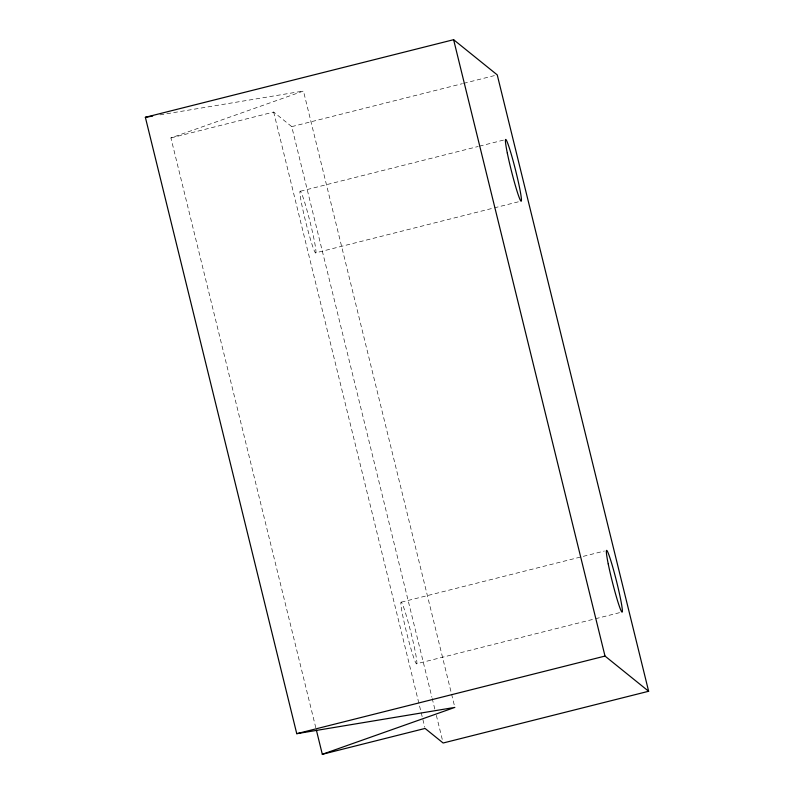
<?xml version="1.0" encoding="UTF-8"?>
<svg xmlns="http://www.w3.org/2000/svg" width="794" height="794" viewBox="0 0 794 794"><rect width="100%" height="100%" fill="white"/><g stroke="black" fill="none" stroke-linecap="round" stroke-linejoin="round"><path stroke-width="0.6" stroke-dasharray="3.97 2.98" d="M315.813 727.81L170.918 137.928L303.447 91.032L451.3 692.964M170.918 137.928L273.672 112.053L291.745 126.633L431.906 697.261M291.745 126.633L462.396 83.668M463.597 83.37L494.841 75.499M300.37 191.255L478.226 146.473M479.427 146.175L504.666 139.823M315.506 252.889A31.859 2.104 75.9 0 0 306.504 208.554A31.859 2.104 75.9 0 0 301.809 204.773A31.859 2.104 75.9 0 0 315.506 252.889L518.601 201.755M401.298 602.17L604.393 551.036M416.443 663.814A31.859 2.104 75.9 0 0 407.431 619.479A31.859 2.104 75.9 0 0 402.737 615.687A31.859 2.104 75.9 0 0 416.443 663.814L594.299 619.032M595.5 618.725L620.739 612.373M159.951 114.882L303.447 91.032M451.597 694.164L454.555 706.203M432.204 698.462L434.864 709.3M436.343 715.325L442.258 739.403M273.672 112.053L420.929 711.573M421.227 712.784L424.77 727.225"/><path stroke-width="1.19" d="M322.314 754.3L454.843 707.404L296.757 733.686L145.362 117.304L453.612 39.7L497.243 74.894L648.638 691.266L443.141 743.005L425.068 728.435L322.314 754.3L316.409 730.222M296.757 733.686L605.008 656.072L648.638 691.266M145.362 117.304L152.656 116.093M453.612 39.7L605.008 656.072M608.234 563.948A31.859 2.104 75.9 0 0 621.94 612.075A31.859 2.104 75.9 0 0 612.928 567.74A31.859 2.104 75.9 0 0 608.234 563.948M507.306 153.034A31.859 2.104 75.9 0 0 521.003 201.15A31.859 2.104 75.9 0 0 512.001 156.825A31.859 2.104 75.9 0 0 507.306 153.034"/></g></svg>
